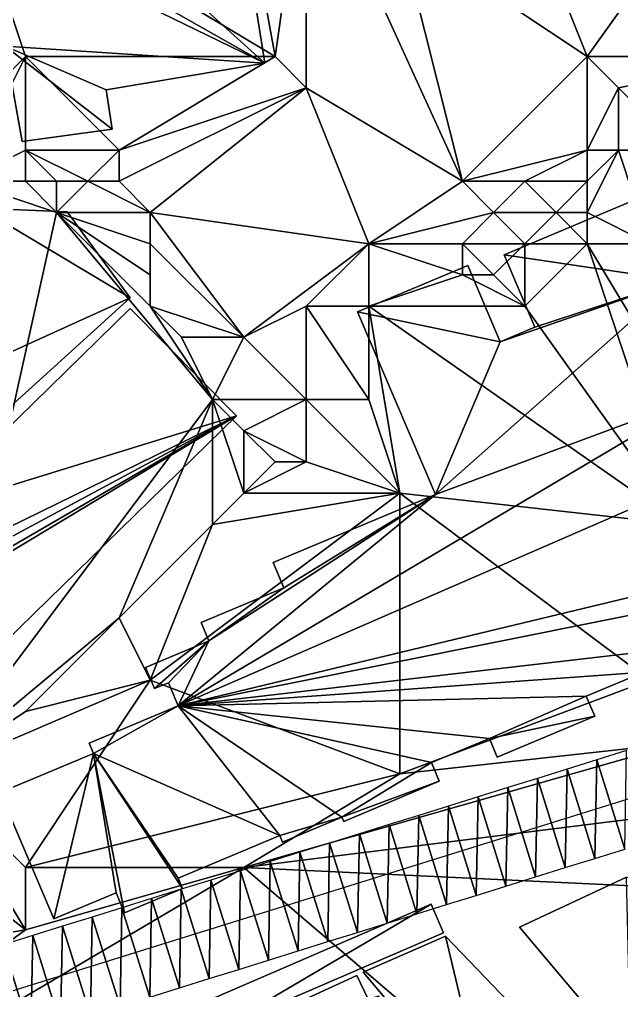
# Model space of a CAD drawing. Header units: metres. Extents: x -1103 to 901, y -902 to 905.
# Drawn here: x -860.4 to -821.8, y 252.1 to 314.4 of the extents above; entities that cross this region are included whole.
import ezdxf

# ---------------------------------------------------------------- set-up
doc = ezdxf.new("R2010")
doc.units = ezdxf.units.M
for name, color, linetype in [('OSM_BUILDING_FOOTPRINTS', 7, 'CONTINUOUS'), ('OSM_BUILDING_ROOFS', 1, 'CONTINUOUS'), ('OSM_BUILDING_WALLS', 8, 'CONTINUOUS'), ('OSM_ROAD_AXES', 2, 'CONTINUOUS'), ('OSM_ROAD_SURFACE', 9, 'CONTINUOUS'), ('OSM_TERRAIN', 3, 'CONTINUOUS')]:
    doc.layers.add(name, color=color, linetype=linetype)

msp = doc.modelspace()

# ---------------------------------------------------------------- linework, layer by layer
at = {"layer": 'OSM_BUILDING_FOOTPRINTS'}
for points in [[(-848.146, 333.577, 13.116), (-844.664, 311.58, 13.116), (-854.822, 309.866, 13.116), (-854.435, 307.345, 13.116), (-860.194, 306.559, 13.116), (-861.3, 312.664, 13.116), (-862.77, 312.387, 13.116), (-863.466, 315.937, 13.116), (-865.589, 315.617, 13.116), (-866.716, 322.318, 13.116), (-864.461, 322.794, 13.116), (-865.854, 330.745, 13.116), (-848.146, 333.577, 13.116)], [(-857.331, 302.036, 15.648), (-853.286, 296.529, 15.648), (-878.875, 273.283, 15.648), (-886.181, 281.588, 15.648), (-862.925, 302.268, 15.648), (-857.331, 302.036, 15.648)], [(-853.274, 295.843, 15.557), (-846.465, 288.954, 15.557), (-870.606, 265.387, 15.557), (-877.161, 272.011, 15.557), (-871.745, 277.297, 15.557), (-869.556, 275.074, 15.557), (-868.307, 276.291, 15.557), (-870.695, 278.702, 15.557), (-868.584, 280.759, 15.557), (-866.196, 278.348, 15.557), (-864.251, 280.25, 15.557), (-866.705, 282.727, 15.557), (-853.274, 295.843, 15.557)], [(-828.337, 256.164, 15.679), (-821.483, 259.371, 15.679), (-804.648, 257.58, 15.679), (-802.382, 238.404, 15.679), (-803.255, 238.227, 15.679), (-802.813, 236.17, 15.679), (-808.815, 235.097, 15.679), (-810.938, 233.836, 15.679), (-819.305, 240.472, 15.679), (-816.487, 242.971, 15.679), (-815.558, 242.141, 15.679), (-815.89, 245.658, 15.679), (-817.249, 245.791, 15.679), (-817.15, 247.041, 15.679), (-821.196, 247.704, 15.679), (-828.337, 256.164, 15.679)], [(-848.62, 251.309, 15.826), (-834.007, 257.635, 15.826), (-833.211, 255.81, 15.826), (-847.824, 249.495, 15.826), (-848.62, 251.309, 15.826)], [(-838.362, 253.289, 15.929), (-833.09, 255.6, 15.929), (-825.993, 248.202, 15.929), (-830.249, 243.656, 15.929), (-838.362, 253.289, 15.929)], [(-843.967, 250.668, 15.974), (-842.01, 246.465, 15.974), (-837.456, 242.119, 15.974), (-836.781, 242.517, 15.974), (-837.003, 242.827, 15.974), (-832.791, 246.078, 15.974), (-835.842, 249.783, 15.974), (-836.306, 249.584, 15.974), (-837.356, 251.751, 15.974), (-838.042, 251.552, 15.974), (-838.771, 253.078, 15.974), (-843.967, 250.668, 15.974)]]:
    msp.add_polyline3d(points, close=True, dxfattribs=at)
msp.add_polyline3d([(-819.229, 303.53, 13.332), (-829.332, 299.294, 13.332), (-827.353, 294.638, 13.332), (-829.586, 293.709, 13.332), (-831.653, 298.597, 13.332), (-831.653, 298.597, 13.332), (-838.717, 295.633, 13.332), (-833.731, 283.911, 13.332), (-844.122, 279.565, 13.332), (-843.436, 277.928, 13.332), (-848.731, 275.716, 13.332), (-848.234, 274.533, 13.332), (-852.301, 272.83, 13.332), (-851.727, 271.48, 13.332), (-850.831, 271.845, 13.332), (-850.201, 270.352, 13.332), (-855.905, 267.964, 13.332), (-855.628, 267.311, 13.332), (-861.62, 264.812, 13.332), (-858.182, 256.705, 13.332), (-854.191, 258.375, 13.332), (-853.639, 257.082, 13.332), (-849.925, 258.641, 13.332), (-850.212, 259.316, 13.332), (-843.701, 262.047, 13.332), (-843.525, 261.627, 13.332), (-839.722, 263.22, 13.332), (-839.6, 262.954, 13.332), (-833.477, 265.531, 13.332), (-833.985, 266.725, 13.332), (-830.271, 268.274, 13.332), (-829.763, 267.079, 13.332), (-823.517, 269.7, 13.332), (-824.059, 270.983, 13.332), (-820.367, 272.532, 13.332)], dxfattribs=at)
at = {"layer": 'OSM_BUILDING_ROOFS'}
for points in [[(-844.664, 311.58, 27.916), (-848.146, 333.577, 27.916), (-865.854, 330.745, 27.916)], [(-844.664, 311.58, 27.916), (-865.854, 330.745, 27.916), (-864.461, 322.794, 27.916)], [(-844.664, 311.58, 27.916), (-864.461, 322.794, 27.916), (-866.716, 322.318, 27.916)], [(-861.3, 312.664, 27.916), (-844.664, 311.58, 27.916), (-866.716, 322.318, 27.916)], [(-861.3, 312.664, 27.916), (-860.194, 306.559, 27.916), (-854.435, 307.345, 27.916)], [(-861.3, 312.664, 27.916), (-854.435, 307.345, 27.916), (-854.822, 309.866, 27.916)], [(-861.3, 312.664, 27.916), (-854.822, 309.866, 27.916), (-844.664, 311.58, 27.916)], [(-818.245, 297.647, 69.732), (-819.229, 303.53, 69.732), (-829.332, 299.294, 69.732)], [(-853.286, 296.529, 46.448), (-862.925, 302.268, 46.448), (-886.181, 281.588, 46.448)], [(-853.286, 296.529, 46.448), (-857.331, 302.036, 46.448), (-862.925, 302.268, 46.448)], [(-818.245, 297.647, 69.732), (-829.332, 299.294, 69.732), (-827.353, 294.638, 69.732)], [(-829.586, 293.709, 69.732), (-831.653, 298.597, 69.732), (-838.717, 295.633, 69.732)], [(-818.245, 297.647, 69.732), (-829.586, 293.709, 69.732), (-833.731, 283.911, 69.732)], [(-816.587, 290.292, 69.732), (-818.245, 297.647, 69.732), (-833.731, 283.911, 69.732)], [(-818.245, 297.647, 69.732), (-827.353, 294.638, 69.732), (-829.586, 293.709, 69.732)], [(-853.286, 296.529, 46.448), (-886.181, 281.588, 46.448), (-878.875, 273.283, 46.448)], [(-846.465, 288.954, 27.157), (-853.274, 295.843, 27.157), (-866.705, 282.727, 27.157)], [(-829.586, 293.709, 69.732), (-838.717, 295.633, 69.732), (-833.731, 283.911, 69.732)], [(-850.201, 270.352, 69.732), (-816.078, 285.216, 69.732), (-816.587, 290.292, 69.732)], [(-816.587, 290.292, 69.732), (-833.731, 283.911, 69.732), (-850.201, 270.352, 69.732)], [(-869.556, 275.074, 27.157), (-870.606, 265.387, 27.157), (-846.465, 288.954, 27.157)], [(-846.465, 288.954, 27.157), (-868.307, 276.291, 27.157), (-869.556, 275.074, 27.157)], [(-846.465, 288.954, 27.157), (-866.196, 278.348, 27.157), (-868.307, 276.291, 27.157)], [(-846.465, 288.954, 27.157), (-866.705, 282.727, 27.157), (-864.251, 280.25, 27.157)], [(-846.465, 288.954, 27.157), (-864.251, 280.25, 27.157), (-866.196, 278.348, 27.157)], [(-850.201, 270.352, 69.732), (-815.371, 278.736, 69.732), (-816.078, 285.216, 69.732)], [(-833.731, 283.911, 69.732), (-848.234, 274.533, 69.732), (-850.201, 270.352, 69.732)], [(-833.731, 283.911, 69.732), (-843.436, 277.928, 69.732), (-848.234, 274.533, 69.732)], [(-833.731, 283.911, 69.732), (-844.122, 279.565, 69.732), (-843.436, 277.928, 69.732)], [(-850.201, 270.352, 69.732), (-815.935, 277.254, 69.732), (-815.371, 278.736, 69.732)], [(-843.436, 277.928, 69.732), (-848.731, 275.716, 69.732), (-848.234, 274.533, 69.732)], [(-850.201, 270.352, 69.732), (-817.062, 274.201, 69.732), (-815.935, 277.254, 69.732)], [(-848.234, 274.533, 69.732), (-852.301, 272.83, 69.732), (-851.727, 271.48, 69.732)], [(-848.234, 274.533, 69.732), (-851.727, 271.48, 69.732), (-850.831, 271.845, 69.732)], [(-848.234, 274.533, 69.732), (-850.831, 271.845, 69.732), (-850.201, 270.352, 69.732)], [(-850.201, 270.352, 69.732), (-820.367, 272.532, 69.732), (-817.062, 274.201, 69.732)], [(-850.201, 270.352, 69.732), (-824.059, 270.983, 69.732), (-820.367, 272.532, 69.732)], [(-850.201, 270.352, 69.732), (-830.271, 268.274, 69.732), (-824.059, 270.983, 69.732)], [(-830.271, 268.274, 69.732), (-823.517, 269.7, 69.732), (-824.059, 270.983, 69.732)], [(-850.201, 270.352, 69.732), (-855.905, 267.964, 69.732), (-855.628, 267.311, 69.732)], [(-850.201, 270.352, 69.732), (-855.628, 267.311, 69.732), (-843.701, 262.047, 69.732)], [(-850.201, 270.352, 69.732), (-843.701, 262.047, 69.732), (-839.722, 263.22, 69.732)], [(-850.201, 270.352, 69.732), (-839.722, 263.22, 69.732), (-833.985, 266.725, 69.732)], [(-850.201, 270.352, 69.732), (-833.985, 266.725, 69.732), (-830.271, 268.274, 69.732)], [(-830.271, 268.274, 69.732), (-829.763, 267.079, 69.732), (-823.517, 269.7, 69.732)], [(-855.628, 267.311, 69.732), (-861.62, 264.812, 69.732), (-858.182, 256.705, 69.732)], [(-855.628, 267.311, 69.732), (-858.182, 256.705, 69.732), (-854.191, 258.375, 69.732)], [(-855.628, 267.311, 69.732), (-854.191, 258.375, 69.732), (-853.639, 257.082, 69.732)], [(-855.628, 267.311, 69.732), (-853.639, 257.082, 69.732), (-849.925, 258.641, 69.732)], [(-855.628, 267.311, 69.732), (-849.925, 258.641, 69.732), (-850.212, 259.316, 69.732)], [(-855.628, 267.311, 69.732), (-850.212, 259.316, 69.732), (-843.701, 262.047, 69.732)], [(-839.722, 263.22, 69.732), (-833.477, 265.531, 69.732), (-833.985, 266.725, 69.732)], [(-839.722, 263.22, 69.732), (-839.6, 262.954, 69.732), (-833.477, 265.531, 69.732)], [(-843.701, 262.047, 69.732), (-843.525, 261.627, 69.732), (-839.722, 263.22, 69.732)], [(-821.483, 259.371, 27.279), (-828.337, 256.164, 27.279), (-821.196, 247.704, 27.279)], [(-834.007, 257.635, 25.826), (-848.62, 251.309, 25.826), (-847.824, 249.495, 25.826)], [(-834.007, 257.635, 25.826), (-847.824, 249.495, 25.826), (-833.211, 255.81, 25.826)], [(-833.09, 255.6, 30.729), (-838.362, 253.289, 30.729), (-830.249, 243.656, 30.729)], [(-833.09, 255.6, 30.729), (-830.249, 243.656, 30.729), (-825.993, 248.202, 30.729)], [(-838.042, 251.552, 27.574), (-838.771, 253.078, 27.574), (-843.967, 250.668, 27.574)]]:
    msp.add_3dface(points, dxfattribs=at)
at = {"layer": 'OSM_BUILDING_WALLS'}
for points in [[(-844.664, 311.58, 13.116), (-848.146, 333.577, 13.116), (-848.146, 333.577, 27.916)], [(-844.664, 311.58, 13.116), (-848.146, 333.577, 27.916), (-844.664, 311.58, 27.916)], [(-861.3, 312.664, 13.116), (-860.194, 306.559, 13.116), (-860.194, 306.559, 27.916)], [(-861.3, 312.664, 13.116), (-860.194, 306.559, 27.916), (-861.3, 312.664, 27.916)], [(-854.822, 309.866, 13.116), (-844.664, 311.58, 13.116), (-844.664, 311.58, 27.916)], [(-854.822, 309.866, 13.116), (-844.664, 311.58, 27.916), (-854.822, 309.866, 27.916)], [(-854.435, 307.345, 13.116), (-854.822, 309.866, 13.116), (-854.822, 309.866, 27.916)], [(-854.435, 307.345, 13.116), (-854.822, 309.866, 27.916), (-854.435, 307.345, 27.916)], [(-860.194, 306.559, 13.116), (-854.435, 307.345, 13.116), (-854.435, 307.345, 27.916)], [(-860.194, 306.559, 13.116), (-854.435, 307.345, 27.916), (-860.194, 306.559, 27.916)], [(-819.229, 303.53, 13.332), (-829.332, 299.294, 13.332), (-829.332, 299.294, 69.732)], [(-819.229, 303.53, 13.332), (-829.332, 299.294, 69.732), (-819.229, 303.53, 69.732)], [(-857.331, 302.036, 15.648), (-862.925, 302.268, 15.648), (-862.925, 302.268, 46.448)], [(-857.331, 302.036, 15.648), (-862.925, 302.268, 46.448), (-857.331, 302.036, 46.448)], [(-853.286, 296.529, 15.648), (-857.331, 302.036, 15.648), (-857.331, 302.036, 46.448)], [(-853.286, 296.529, 15.648), (-857.331, 302.036, 46.448), (-853.286, 296.529, 46.448)], [(-829.332, 299.294, 13.332), (-827.353, 294.638, 13.332), (-827.353, 294.638, 69.732)], [(-829.332, 299.294, 13.332), (-827.353, 294.638, 69.732), (-829.332, 299.294, 69.732)], [(-831.653, 298.597, 13.332), (-838.717, 295.633, 13.332), (-838.717, 295.633, 69.732)], [(-831.653, 298.597, 13.332), (-838.717, 295.633, 69.732), (-831.653, 298.597, 69.732)], [(-829.586, 293.709, 13.332), (-831.653, 298.597, 13.332), (-831.653, 298.597, 69.732)], [(-829.586, 293.709, 13.332), (-831.653, 298.597, 69.732), (-829.586, 293.709, 69.732)], [(-878.875, 273.283, 15.648), (-853.286, 296.529, 15.648), (-853.286, 296.529, 46.448)], [(-878.875, 273.283, 15.648), (-853.286, 296.529, 46.448), (-878.875, 273.283, 46.448)], [(-853.274, 295.843, 15.557), (-866.705, 282.727, 15.557), (-866.705, 282.727, 27.157)], [(-853.274, 295.843, 15.557), (-866.705, 282.727, 27.157), (-853.274, 295.843, 27.157)], [(-846.465, 288.954, 15.557), (-853.274, 295.843, 15.557), (-853.274, 295.843, 27.157)], [(-846.465, 288.954, 15.557), (-853.274, 295.843, 27.157), (-846.465, 288.954, 27.157)], [(-838.717, 295.633, 13.332), (-833.731, 283.911, 13.332), (-833.731, 283.911, 69.732)], [(-838.717, 295.633, 13.332), (-833.731, 283.911, 69.732), (-838.717, 295.633, 69.732)], [(-827.353, 294.638, 13.332), (-829.586, 293.709, 13.332), (-829.586, 293.709, 69.732)], [(-827.353, 294.638, 13.332), (-829.586, 293.709, 69.732), (-827.353, 294.638, 69.732)], [(-870.606, 265.387, 15.557), (-846.465, 288.954, 15.557), (-846.465, 288.954, 27.157)], [(-870.606, 265.387, 15.557), (-846.465, 288.954, 27.157), (-870.606, 265.387, 27.157)], [(-833.731, 283.911, 13.332), (-844.122, 279.565, 13.332), (-844.122, 279.565, 69.732)], [(-833.731, 283.911, 13.332), (-844.122, 279.565, 69.732), (-833.731, 283.911, 69.732)], [(-844.122, 279.565, 13.332), (-843.436, 277.928, 13.332), (-843.436, 277.928, 69.732)], [(-844.122, 279.565, 13.332), (-843.436, 277.928, 69.732), (-844.122, 279.565, 69.732)], [(-843.436, 277.928, 13.332), (-848.731, 275.716, 13.332), (-848.731, 275.716, 69.732)], [(-843.436, 277.928, 13.332), (-848.731, 275.716, 69.732), (-843.436, 277.928, 69.732)], [(-848.731, 275.716, 13.332), (-848.234, 274.533, 13.332), (-848.234, 274.533, 69.732)], [(-848.731, 275.716, 13.332), (-848.234, 274.533, 69.732), (-848.731, 275.716, 69.732)], [(-848.234, 274.533, 13.332), (-852.301, 272.83, 13.332), (-852.301, 272.83, 69.732)], [(-848.234, 274.533, 13.332), (-852.301, 272.83, 69.732), (-848.234, 274.533, 69.732)], [(-852.301, 272.83, 13.332), (-851.727, 271.48, 13.332), (-851.727, 271.48, 69.732)], [(-852.301, 272.83, 13.332), (-851.727, 271.48, 69.732), (-852.301, 272.83, 69.732)], [(-824.059, 270.983, 13.332), (-820.367, 272.532, 13.332), (-820.367, 272.532, 69.732)], [(-824.059, 270.983, 13.332), (-820.367, 272.532, 69.732), (-824.059, 270.983, 69.732)], [(-851.727, 271.48, 13.332), (-850.831, 271.845, 13.332), (-850.831, 271.845, 69.732)], [(-851.727, 271.48, 13.332), (-850.831, 271.845, 69.732), (-851.727, 271.48, 69.732)], [(-850.831, 271.845, 13.332), (-850.201, 270.352, 13.332), (-850.201, 270.352, 69.732)], [(-850.831, 271.845, 13.332), (-850.201, 270.352, 69.732), (-850.831, 271.845, 69.732)], [(-823.517, 269.7, 13.332), (-824.059, 270.983, 13.332), (-824.059, 270.983, 69.732)], [(-823.517, 269.7, 13.332), (-824.059, 270.983, 69.732), (-823.517, 269.7, 69.732)], [(-850.201, 270.352, 13.332), (-855.905, 267.964, 13.332), (-855.905, 267.964, 69.732)], [(-850.201, 270.352, 13.332), (-855.905, 267.964, 69.732), (-850.201, 270.352, 69.732)], [(-829.763, 267.079, 13.332), (-823.517, 269.7, 13.332), (-823.517, 269.7, 69.732)], [(-829.763, 267.079, 13.332), (-823.517, 269.7, 69.732), (-829.763, 267.079, 69.732)], [(-855.905, 267.964, 13.332), (-855.628, 267.311, 13.332), (-855.628, 267.311, 69.732)], [(-855.905, 267.964, 13.332), (-855.628, 267.311, 69.732), (-855.905, 267.964, 69.732)], [(-833.985, 266.725, 13.332), (-830.271, 268.274, 13.332), (-830.271, 268.274, 69.732)], [(-833.985, 266.725, 13.332), (-830.271, 268.274, 69.732), (-833.985, 266.725, 69.732)], [(-830.271, 268.274, 13.332), (-829.763, 267.079, 13.332), (-829.763, 267.079, 69.732)], [(-830.271, 268.274, 13.332), (-829.763, 267.079, 69.732), (-830.271, 268.274, 69.732)], [(-855.628, 267.311, 13.332), (-861.62, 264.812, 13.332), (-861.62, 264.812, 69.732)], [(-855.628, 267.311, 13.332), (-861.62, 264.812, 69.732), (-855.628, 267.311, 69.732)], [(-833.477, 265.531, 13.332), (-833.985, 266.725, 13.332), (-833.985, 266.725, 69.732)], [(-833.477, 265.531, 13.332), (-833.985, 266.725, 69.732), (-833.477, 265.531, 69.732)], [(-839.6, 262.954, 13.332), (-833.477, 265.531, 13.332), (-833.477, 265.531, 69.732)], [(-839.6, 262.954, 13.332), (-833.477, 265.531, 69.732), (-839.6, 262.954, 69.732)], [(-861.62, 264.812, 13.332), (-858.182, 256.705, 13.332), (-858.182, 256.705, 69.732)], [(-861.62, 264.812, 13.332), (-858.182, 256.705, 69.732), (-861.62, 264.812, 69.732)], [(-843.525, 261.627, 13.332), (-839.722, 263.22, 13.332), (-839.722, 263.22, 69.732)], [(-843.525, 261.627, 13.332), (-839.722, 263.22, 69.732), (-843.525, 261.627, 69.732)], [(-839.722, 263.22, 13.332), (-839.6, 262.954, 13.332), (-839.6, 262.954, 69.732)], [(-839.722, 263.22, 13.332), (-839.6, 262.954, 69.732), (-839.722, 263.22, 69.732)], [(-850.212, 259.316, 13.332), (-843.701, 262.047, 13.332), (-843.701, 262.047, 69.732)], [(-850.212, 259.316, 13.332), (-843.701, 262.047, 69.732), (-850.212, 259.316, 69.732)], [(-843.701, 262.047, 13.332), (-843.525, 261.627, 13.332), (-843.525, 261.627, 69.732)], [(-843.701, 262.047, 13.332), (-843.525, 261.627, 69.732), (-843.701, 262.047, 69.732)], [(-849.925, 258.641, 13.332), (-850.212, 259.316, 13.332), (-850.212, 259.316, 69.732)], [(-849.925, 258.641, 13.332), (-850.212, 259.316, 69.732), (-849.925, 258.641, 69.732)], [(-821.483, 259.371, 15.679), (-828.337, 256.164, 15.679), (-828.337, 256.164, 27.279)], [(-821.483, 259.371, 15.679), (-828.337, 256.164, 27.279), (-821.483, 259.371, 27.279)], [(-853.639, 257.082, 13.332), (-849.925, 258.641, 13.332), (-849.925, 258.641, 69.732)], [(-853.639, 257.082, 13.332), (-849.925, 258.641, 69.732), (-853.639, 257.082, 69.732)], [(-858.182, 256.705, 13.332), (-854.191, 258.375, 13.332), (-854.191, 258.375, 69.732)], [(-858.182, 256.705, 13.332), (-854.191, 258.375, 69.732), (-858.182, 256.705, 69.732)], [(-854.191, 258.375, 13.332), (-853.639, 257.082, 13.332), (-853.639, 257.082, 69.732)], [(-854.191, 258.375, 13.332), (-853.639, 257.082, 69.732), (-854.191, 258.375, 69.732)], [(-834.007, 257.635, 15.826), (-848.62, 251.309, 15.826), (-848.62, 251.309, 25.826)], [(-834.007, 257.635, 15.826), (-848.62, 251.309, 25.826), (-834.007, 257.635, 25.826)], [(-833.211, 255.81, 15.826), (-834.007, 257.635, 15.826), (-834.007, 257.635, 25.826)], [(-833.211, 255.81, 15.826), (-834.007, 257.635, 25.826), (-833.211, 255.81, 25.826)], [(-828.337, 256.164, 15.679), (-821.196, 247.704, 15.679), (-821.196, 247.704, 27.279)], [(-828.337, 256.164, 15.679), (-821.196, 247.704, 27.279), (-828.337, 256.164, 27.279)], [(-847.824, 249.495, 15.826), (-833.211, 255.81, 15.826), (-833.211, 255.81, 25.826)], [(-847.824, 249.495, 15.826), (-833.211, 255.81, 25.826), (-847.824, 249.495, 25.826)], [(-833.09, 255.6, 15.929), (-838.362, 253.289, 15.929), (-838.362, 253.289, 30.729)], [(-833.09, 255.6, 15.929), (-838.362, 253.289, 30.729), (-833.09, 255.6, 30.729)], [(-825.993, 248.202, 15.929), (-833.09, 255.6, 15.929), (-833.09, 255.6, 30.729)], [(-825.993, 248.202, 15.929), (-833.09, 255.6, 30.729), (-825.993, 248.202, 30.729)], [(-838.771, 253.078, 15.974), (-843.967, 250.668, 15.974), (-843.967, 250.668, 27.574)], [(-838.771, 253.078, 15.974), (-843.967, 250.668, 27.574), (-838.771, 253.078, 27.574)], [(-838.042, 251.552, 15.974), (-838.771, 253.078, 15.974), (-838.771, 253.078, 27.574)], [(-838.042, 251.552, 15.974), (-838.771, 253.078, 27.574), (-838.042, 251.552, 27.574)], [(-838.362, 253.289, 15.929), (-830.249, 243.656, 15.929), (-830.249, 243.656, 30.729)], [(-838.362, 253.289, 15.929), (-830.249, 243.656, 30.729), (-838.362, 253.289, 30.729)]]:
    msp.add_3dface(points, dxfattribs=at)
at = {"layer": 'OSM_ROAD_AXES'}
msp.add_polyline3d([(-814.884, 266.405, 17.33), (-868.141, 249.805, 17.888)], dxfattribs=at)
at = {"layer": 'OSM_ROAD_SURFACE'}
for points in [[(-821.483, 267.49, 17.558), (-823.385, 266.898, 17.585), (-821.6, 261.169, 17.715)], [(-823.385, 266.898, 17.585), (-825.287, 266.305, 17.613), (-823.502, 260.576, 17.776)], [(-823.385, 266.898, 17.585), (-823.502, 260.576, 17.776), (-821.6, 261.169, 17.715)], [(-825.287, 266.305, 17.613), (-827.189, 265.712, 17.64), (-825.404, 259.984, 17.836)], [(-825.287, 266.305, 17.613), (-825.404, 259.984, 17.836), (-823.502, 260.576, 17.776)], [(-827.189, 265.712, 17.64), (-829.091, 265.119, 17.668), (-827.306, 259.391, 17.897)], [(-827.189, 265.712, 17.64), (-827.306, 259.391, 17.897), (-825.404, 259.984, 17.836)], [(-829.091, 265.119, 17.668), (-830.993, 264.526, 17.695), (-829.208, 258.798, 17.921)], [(-829.091, 265.119, 17.668), (-829.208, 258.798, 17.921), (-827.306, 259.391, 17.897)], [(-830.993, 264.526, 17.695), (-832.895, 263.933, 17.723), (-831.11, 258.205, 17.92)], [(-830.993, 264.526, 17.695), (-831.11, 258.205, 17.92), (-829.208, 258.798, 17.921)], [(-832.895, 263.933, 17.723), (-834.797, 263.34, 17.75), (-833.012, 257.612, 17.919)], [(-832.895, 263.933, 17.723), (-833.012, 257.612, 17.919), (-831.11, 258.205, 17.92)], [(-834.797, 263.34, 17.75), (-836.699, 262.747, 17.778), (-834.914, 257.019, 17.917)], [(-834.797, 263.34, 17.75), (-834.914, 257.019, 17.917), (-833.012, 257.612, 17.919)], [(-836.699, 262.747, 17.778), (-838.601, 262.155, 17.805), (-836.816, 256.426, 17.916)], [(-836.699, 262.747, 17.778), (-836.816, 256.426, 17.916), (-834.914, 257.019, 17.917)], [(-838.601, 262.155, 17.805), (-840.503, 261.562, 17.831), (-838.718, 255.833, 17.915)], [(-838.601, 262.155, 17.805), (-838.718, 255.833, 17.915), (-836.816, 256.426, 17.916)], [(-842.405, 260.969, 17.849), (-844.307, 260.376, 17.866), (-842.522, 254.648, 17.916)], [(-842.405, 260.969, 17.849), (-842.522, 254.648, 17.916), (-840.62, 255.241, 17.914)], [(-840.503, 261.562, 17.831), (-842.405, 260.969, 17.849), (-840.62, 255.241, 17.914)], [(-840.503, 261.562, 17.831), (-840.62, 255.241, 17.914), (-838.718, 255.833, 17.915)], [(-844.307, 260.376, 17.866), (-846.209, 259.783, 17.887), (-844.424, 254.055, 17.919)], [(-844.307, 260.376, 17.866), (-844.424, 254.055, 17.919), (-842.522, 254.648, 17.916)], [(-846.209, 259.783, 17.887), (-848.112, 259.19, 17.891), (-846.326, 253.462, 17.921)], [(-846.209, 259.783, 17.887), (-846.326, 253.462, 17.921), (-844.424, 254.055, 17.919)], [(-848.112, 259.19, 17.891), (-850.014, 258.597, 17.894), (-848.228, 252.869, 17.924)], [(-848.112, 259.19, 17.891), (-848.228, 252.869, 17.924), (-846.326, 253.462, 17.921)], [(-850.014, 258.597, 17.894), (-851.916, 258.004, 17.897), (-850.13, 252.276, 17.926)], [(-850.014, 258.597, 17.894), (-850.13, 252.276, 17.926), (-848.228, 252.869, 17.924)], [(-851.916, 258.004, 17.897), (-853.818, 257.412, 17.9), (-852.032, 251.683, 17.929)], [(-851.916, 258.004, 17.897), (-852.032, 251.683, 17.929), (-850.13, 252.276, 17.926)], [(-853.818, 257.412, 17.9), (-855.72, 256.819, 17.904), (-853.934, 251.091, 17.931)], [(-853.818, 257.412, 17.9), (-853.934, 251.091, 17.931), (-852.032, 251.683, 17.929)], [(-855.72, 256.819, 17.904), (-857.622, 256.226, 17.907), (-855.836, 250.498, 17.934)], [(-855.72, 256.819, 17.904), (-855.836, 250.498, 17.934), (-853.934, 251.091, 17.931)], [(-857.622, 256.226, 17.907), (-859.524, 255.633, 17.91), (-857.738, 249.905, 17.937)], [(-857.622, 256.226, 17.907), (-857.738, 249.905, 17.937), (-855.836, 250.498, 17.934)], [(-859.524, 255.633, 17.91), (-861.426, 255.04, 17.914), (-859.64, 249.312, 17.939)], [(-859.524, 255.633, 17.91), (-859.64, 249.312, 17.939), (-857.738, 249.905, 17.937)], [(-861.426, 255.04, 17.914), (-861.542, 248.719, 17.942), (-859.64, 249.312, 17.939)]]:
    msp.add_3dface(points, dxfattribs=at)
at = {"layer": 'OSM_TERRAIN'}
for points in [[(-864, 324, 15.273), (-844, 312, 15.161), (-848, 334, 15.112)], [(-844, 312, 15.161), (-842, 326, 13.804), (-848, 334, 15.112)], [(-824, 312, 14.074), (-832, 332, 13.201), (-836, 320, 13.566)], [(-824, 312, 14.074), (-814, 326, 13.916), (-832, 332, 13.201)], [(-842, 310, 14.791), (-842, 326, 13.804), (-844, 312, 15.161)], [(-842, 310, 14.791), (-832, 304, 14.513), (-842, 326, 13.804)], [(-832, 304, 14.513), (-836, 320, 13.566), (-842, 326, 13.804)], [(-824, 312, 14.074), (-812, 312, 14.163), (-814, 326, 13.916)], [(-862, 310, 15.787), (-860, 312, 15.273), (-864, 324, 15.273)], [(-860, 312, 15.273), (-844, 312, 15.161), (-864, 324, 15.273)], [(-832, 304, 14.513), (-824, 312, 14.074), (-836, 320, 13.566)], [(-864, 304, 17.672), (-860, 306, 15.643), (-860, 312, 15.273)], [(-864, 304, 17.672), (-860, 312, 15.273), (-862, 310, 15.787)], [(-860, 306, 15.643), (-854, 306, 15.368), (-860, 312, 15.273)], [(-854, 306, 15.368), (-844, 312, 15.161), (-860, 312, 15.273)], [(-854, 306, 15.368), (-842, 310, 14.791), (-844, 312, 15.161)], [(-832, 304, 14.513), (-824, 306, 14.508), (-824, 312, 14.074)], [(-824, 306, 14.508), (-822, 310, 14.431), (-824, 312, 14.074)], [(-822, 310, 14.431), (-812, 312, 14.163), (-824, 312, 14.074)], [(-818, 306, 14.778), (-812, 312, 14.163), (-822, 310, 14.431)], [(-854, 304, 15.684), (-842, 310, 14.791), (-854, 306, 15.368)], [(-854, 304, 15.684), (-852, 302, 15.629), (-842, 310, 14.791)], [(-852, 302, 15.629), (-838, 300, 15.108), (-842, 310, 14.791)], [(-838, 300, 15.108), (-832, 304, 14.513), (-842, 310, 14.791)], [(-822, 306, 15.239), (-822, 310, 14.431), (-824, 306, 14.508)], [(-822, 306, 15.239), (-818, 306, 14.778), (-822, 310, 14.431)], [(-860, 304, 17.083), (-860, 306, 15.643), (-864, 304, 17.672)], [(-860, 304, 17.083), (-858, 304, 16.888), (-860, 306, 15.643)], [(-858, 304, 16.888), (-856, 304, 16.559), (-860, 306, 15.643)], [(-856, 304, 16.559), (-854, 306, 15.368), (-860, 306, 15.643)], [(-856, 304, 16.559), (-854, 304, 15.684), (-854, 306, 15.368)], [(-828, 304, 14.616), (-824, 306, 14.508), (-832, 304, 14.513)], [(-828, 304, 14.616), (-824, 304, 15.622), (-824, 306, 14.508)], [(-824, 302, 16.893), (-822, 306, 15.239), (-824, 304, 15.622)], [(-824, 302, 16.893), (-820, 300, 15.95), (-822, 306, 15.239)], [(-824, 304, 15.622), (-822, 306, 15.239), (-824, 306, 14.508)], [(-820, 300, 15.95), (-818, 306, 14.778), (-822, 306, 15.239)], [(-866, 266, 17.963), (-858, 302, 17.83), (-864, 304, 17.672)], [(-864, 304, 17.672), (-858, 302, 17.83), (-860, 304, 17.083)], [(-858, 302, 17.83), (-858, 304, 16.888), (-860, 304, 17.083)], [(-858, 302, 17.83), (-852, 302, 15.629), (-856, 304, 16.559)], [(-858, 302, 17.83), (-856, 304, 16.559), (-858, 304, 16.888)], [(-852, 302, 15.629), (-854, 304, 15.684), (-856, 304, 16.559)], [(-838, 300, 15.108), (-830, 302, 15.405), (-832, 304, 14.513)], [(-830, 302, 15.405), (-828, 304, 14.616), (-832, 304, 14.513)], [(-830, 302, 15.405), (-826, 302, 16.397), (-828, 304, 14.616)], [(-826, 302, 16.397), (-824, 304, 15.622), (-828, 304, 14.616)], [(-826, 302, 16.397), (-824, 302, 16.893), (-824, 304, 15.622)], [(-848, 290, 17.877), (-858, 302, 17.83), (-866, 266, 17.963)], [(-848, 290, 17.877), (-852, 296, 17.703), (-858, 302, 17.83)], [(-852, 296, 17.703), (-852, 298, 17.258), (-858, 302, 17.83)], [(-858, 302, 17.83), (-852, 298, 17.258), (-852, 300, 16.216)], [(-858, 302, 17.83), (-852, 300, 16.216), (-852, 302, 15.629)], [(-846, 294, 15.825), (-852, 302, 15.629), (-852, 300, 16.216)], [(-846, 294, 15.825), (-838, 300, 15.108), (-852, 302, 15.629)], [(-832, 300, 16.288), (-830, 302, 15.405), (-838, 300, 15.108)], [(-832, 300, 16.288), (-828, 300, 17.088), (-830, 302, 15.405)], [(-828, 300, 17.088), (-826, 302, 16.397), (-830, 302, 15.405)], [(-828, 300, 17.088), (-824, 300, 17.171), (-826, 302, 16.397)], [(-824, 300, 17.171), (-824, 302, 16.893), (-826, 302, 16.397)], [(-824, 300, 17.171), (-820, 300, 15.95), (-824, 302, 16.893)], [(-852, 296, 17.703), (-852, 300, 16.216), (-852, 298, 17.258)], [(-852, 296, 17.703), (-846, 294, 15.825), (-852, 300, 16.216)], [(-846, 294, 15.825), (-842, 296, 15.724), (-838, 300, 15.108)], [(-842, 296, 15.724), (-838, 296, 17.141), (-838, 300, 15.108)], [(-838, 296, 17.141), (-832, 298, 17.171), (-838, 300, 15.108)], [(-832, 298, 17.171), (-832, 300, 16.288), (-838, 300, 15.108)], [(-832, 298, 17.171), (-830, 298, 16.512), (-832, 300, 16.288)], [(-830, 298, 16.512), (-828, 300, 17.088), (-832, 300, 16.288)], [(-828, 296, 17.136), (-828, 300, 17.088), (-830, 298, 16.512)], [(-818, 282, 17.103), (-824, 300, 17.171), (-828, 296, 17.136)], [(-828, 296, 17.136), (-824, 300, 17.171), (-828, 300, 17.088)], [(-818, 282, 17.103), (-818, 290, 16.275), (-824, 300, 17.171)], [(-824, 300, 17.171), (-818, 290, 16.275), (-820, 300, 15.95)], [(-838, 296, 17.141), (-828, 296, 17.136), (-832, 298, 17.171)], [(-832, 298, 17.171), (-828, 296, 17.136), (-830, 298, 16.512)], [(-848, 290, 17.877), (-850, 294, 17.385), (-852, 296, 17.703)], [(-850, 294, 17.385), (-846, 294, 15.825), (-852, 296, 17.703)], [(-842, 290, 15.948), (-842, 296, 15.724), (-846, 294, 15.825)], [(-842, 290, 15.948), (-838, 290, 16.618), (-842, 296, 15.724)], [(-838, 290, 16.618), (-838, 296, 17.141), (-842, 296, 15.724)], [(-836, 284, 16.956), (-838, 296, 17.141), (-838, 290, 16.618)], [(-838, 296, 17.141), (-836, 284, 16.956), (-818, 282, 17.103)], [(-838, 296, 17.141), (-818, 282, 17.103), (-828, 296, 17.136)], [(-848, 290, 17.877), (-846, 294, 15.825), (-850, 294, 17.385)], [(-848, 290, 17.877), (-842, 290, 15.948), (-846, 294, 15.825)], [(-854, 276, 17.803), (-848, 290, 17.877), (-866, 266, 17.963)], [(-854, 276, 17.803), (-848, 282, 17.129), (-848, 290, 17.877)], [(-848, 282, 17.129), (-846, 284, 16.828), (-848, 290, 17.877)], [(-846, 284, 16.828), (-846, 288, 17.497), (-848, 290, 17.877)], [(-846, 288, 17.497), (-842, 290, 15.948), (-848, 290, 17.877)], [(-846, 288, 17.497), (-842, 286, 16.371), (-842, 290, 15.948)], [(-842, 286, 16.371), (-836, 284, 16.956), (-842, 290, 15.948)], [(-836, 284, 16.956), (-838, 290, 16.618), (-842, 290, 15.948)], [(-846, 284, 16.828), (-844, 286, 16.533), (-846, 288, 17.497)], [(-844, 286, 16.533), (-842, 286, 16.371), (-846, 288, 17.497)], [(-846, 284, 16.828), (-836, 284, 16.956), (-842, 286, 16.371)], [(-846, 284, 16.828), (-842, 286, 16.371), (-844, 286, 16.533)], [(-852, 272, 17.181), (-836, 266, 17.193), (-836, 284, 16.956)], [(-852, 272, 17.181), (-836, 284, 16.956), (-848, 282, 17.129)], [(-848, 282, 17.129), (-836, 284, 16.956), (-846, 284, 16.828)], [(-836, 266, 17.193), (-820, 272, 17.171), (-836, 284, 16.956)], [(-836, 284, 16.956), (-820, 272, 17.171), (-818, 282, 17.103)], [(-852, 272, 17.181), (-848, 282, 17.129), (-854, 276, 17.803)], [(-860, 256, 17.859), (-888, 278, 17.939), (-908, 248, 17.872)], [(-860, 256, 17.859), (-866, 266, 17.963), (-888, 278, 17.939)], [(-866, 266, 17.963), (-860, 270, 18), (-854, 276, 17.803)], [(-860, 270, 18), (-852, 272, 17.181), (-854, 276, 17.803)], [(-860, 260, 17.252), (-852, 272, 17.181), (-866, 266, 17.963)], [(-866, 266, 17.963), (-852, 272, 17.181), (-860, 270, 18)], [(-860, 260, 17.252), (-836, 266, 17.193), (-852, 272, 17.181)], [(-836, 266, 17.193), (-818, 268, 17.557), (-820, 272, 17.171)], [(-814, 264, 17.378), (-818, 268, 17.557), (-846, 260, 17.836)], [(-846, 260, 17.836), (-818, 268, 17.557), (-836, 266, 17.193)], [(-860, 256, 17.859), (-860, 260, 17.252), (-866, 266, 17.963)], [(-846, 260, 17.836), (-836, 266, 17.193), (-860, 260, 17.252)], [(-846, 260, 17.836), (-804, 258, 17.921), (-814, 264, 17.378)], [(-890, 234, 17.961), (-818, 236, 17.975), (-846, 260, 17.836)], [(-890, 234, 17.961), (-846, 260, 17.836), (-860, 256, 17.859)], [(-860, 256, 17.859), (-846, 260, 17.836), (-860, 260, 17.252)], [(-818, 236, 17.975), (-804, 258, 17.921), (-846, 260, 17.836)], [(-890, 234, 17.961), (-860, 256, 17.859), (-908, 248, 17.872)]]:
    msp.add_3dface(points, dxfattribs=at)

doc.saveas('drawing.dxf')
